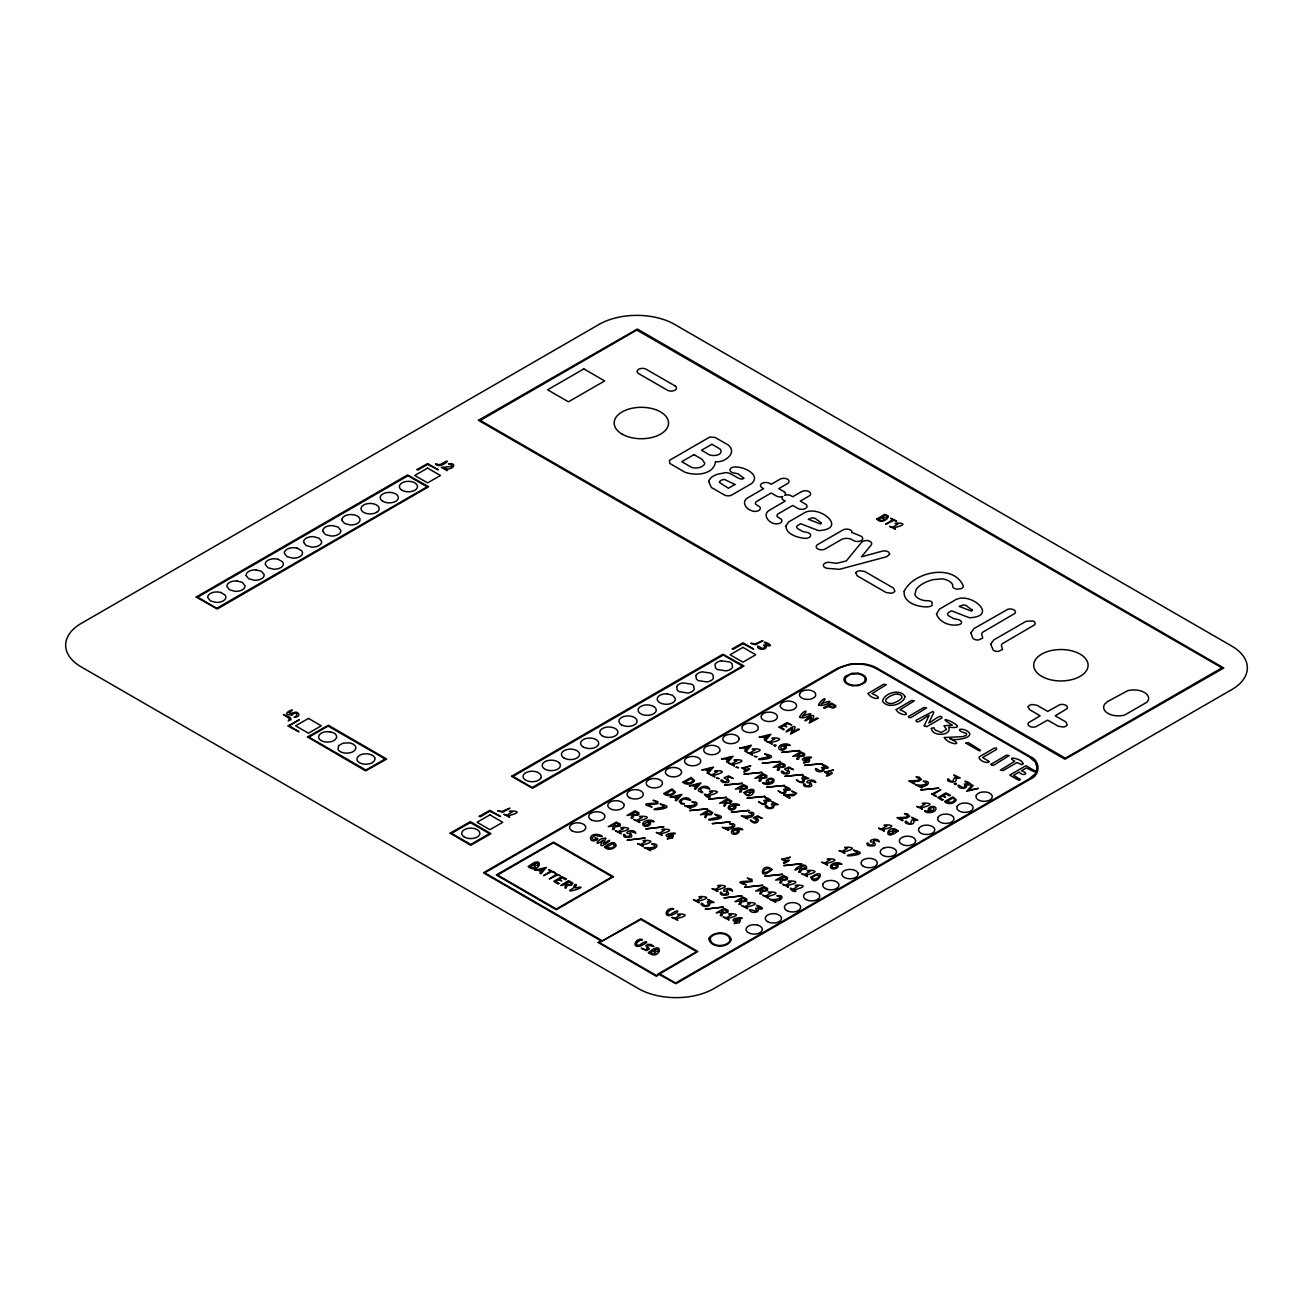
<?xml version="1.0" encoding="UTF-8"?>
<svg xmlns="http://www.w3.org/2000/svg" width="1313" height="1313" viewBox="0 0 1313 1313"><rect width="100%" height="100%" fill="white"/><g stroke="black" fill="none" stroke-linecap="round" stroke-linejoin="round"><path stroke-width="1.5" d="M676.671 686.584L677.213 690.162L679.067 691.672L687.831 693.034A9.06 5.236 0 0 0 694.232 689.325L693.707 685.763L691.853 684.237L683.088 682.891A9.06 5.236 0 0 0 676.72 686.617M780.299 706.181L780.562 704.556A8.157 4.71 0 0 1 786.339 701.224L789.146 701.076A8.157 4.71 0 0 1 796.564 705.36L796.318 706.985A8.157 4.71 0 0 1 790.541 710.317L787.718 710.464A8.157 4.71 0 0 1 780.316 706.181M739.088 738.546L738.825 740.187A8.124 4.694 0 0 1 730.258 743.65A8.124 4.694 0 0 1 722.872 739.383A8.124 4.694 0 0 1 728.879 734.443L731.653 734.262A8.124 4.694 0 0 1 739.071 738.562M801.554 491.653L792.757 496.741L791.132 495.805A5.334 3.086 0 0 0 785.978 495.001L784.764 495.329L785.322 494.64A5.334 3.086 0 0 0 783.943 491.653M721.411 660.767L730.176 662.113L732.03 663.639L732.556 667.201A9.06 5.236 0 0 1 726.155 670.894L717.39 669.548L715.536 668.022L714.994 664.46A9.06 5.236 0 0 1 721.461 660.784M330.006 731.801C325.903 731.341 320.159 731.965 318.567 736.429L318.846 738.234A9.06 5.236 0 0 0 325.263 741.943C329.35 742.403 335.094 741.779 336.686 737.315L336.407 735.51A9.06 5.236 0 0 0 329.957 731.833M857.963 673.208L852.17 673.224L845.391 676.261A11.144 6.434 0 0 0 852.35 685.681M852.285 685.714L858.095 685.698L864.857 682.662A11.144 6.434 0 0 0 858.013 673.241M255.887 569.826L261.517 571.336L264.192 574.618A9.06 5.236 0 0 1 254.361 580.28L248.748 578.77L246.073 575.504M236.734 580.888L242.347 582.398L245.022 585.68A9.06 5.236 0 0 1 235.208 591.342L229.578 589.832L226.903 586.566A9.06 5.236 0 0 1 236.783 580.92M667.053 693.789L672.683 695.299L675.358 698.582A9.076 5.236 0 0 1 666.561 704.277A9.076 5.236 0 0 1 657.222 698.877A9.076 5.236 0 0 1 667.086 693.806M783.943 491.653L778.74 488.649L787.537 483.561A5.334 3.086 0 0 0 787.537 479.212A5.334 3.086 0 0 0 780.004 479.212L771.191 484.3L769.582 483.365A5.334 3.086 0 0 0 762.032 483.365A5.334 3.086 0 0 0 762.032 487.714L763.657 488.649L747.671 497.873C741.09 501.582 745.981 509.099 751.249 510.527A5.334 3.086 0 0 0 758.799 510.527A5.334 3.086 0 0 0 758.799 506.178L756.091 504.619L755.27 503.174L756.091 501.714L771.191 492.999L776.41 496.019A5.334 3.086 0 0 0 781.563 496.806L782.778 496.478L782.203 497.184A5.334 3.086 0 0 0 783.582 500.155L785.207 501.09L769.221 510.33C762.246 514.483 768.433 522.689 774.325 523.592A5.334 3.086 0 0 0 780.956 522.558A5.334 3.086 0 0 0 780.365 518.619L777.657 517.059L776.82 515.615L777.657 514.171L792.757 505.456L797.959 508.459A5.334 3.086 0 0 0 805.509 508.459A5.334 3.086 0 0 0 805.509 504.11L800.29 501.09L809.103 496.019A5.334 3.086 0 0 0 809.087 491.653A5.334 3.086 0 0 0 801.554 491.653M341.889 520.178L344.548 523.46L350.177 524.97A9.06 5.236 0 0 0 360.025 519.915A9.06 5.236 0 0 0 350.702 514.532A9.06 5.236 0 0 0 341.938 520.211M322.719 531.24L325.394 534.522L331.007 536.032A9.06 5.236 0 0 0 340.838 530.37L338.163 527.087L332.55 525.577A9.06 5.236 0 0 0 322.785 531.273M303.566 542.302L306.224 545.584L311.854 547.094A9.06 5.236 0 0 0 321.669 541.432L319.01 538.149L313.38 536.64A9.06 5.236 0 0 0 303.615 542.335M374.73 757.634L375.009 759.439C373.417 763.903 367.673 764.527 363.586 764.068A9.06 5.236 0 0 1 357.169 760.358L356.89 758.553C358.482 754.089 364.226 753.465 368.329 753.925A9.06 5.236 0 0 1 374.681 757.65M649.196 823.579L646.177 825.335A2.708 1.559 0 0 1 643.977 824.055L646.981 822.315A2.708 1.559 0 0 1 649.295 823.546M540.825 777.821A9.043 5.219 0 0 0 535.901 771.716A9.043 5.219 0 0 0 524.675 773.488A9.043 5.219 0 0 0 525.758 780.185A9.06 5.236 0 0 0 534.522 781.53A9.06 5.236 0 0 0 540.94 777.838M246.122 575.537A9.06 5.236 0 0 1 255.953 569.858M823.005 883.912A8.124 4.694 0 0 0 827.403 889.393A8.124 4.694 0 0 0 837.513 887.834A8.124 4.694 0 0 0 836.594 881.827A8.124 4.694 0 0 0 828.716 880.596A8.124 4.694 0 0 0 822.956 883.912M653.513 706.361A9.06 5.236 0 0 1 655.926 711.433A9.06 5.236 0 0 1 649.492 715.158A9.043 5.219 0 0 1 638.955 712.319A9.043 5.219 0 0 1 641.959 705.836A9.043 5.219 0 0 1 653.546 706.427M904.165 591.326C902.901 602.765 918.197 607.23 927.47 606.836A5.334 3.069 0 0 0 932.082 605.309L932.082 602.224A5.334 3.069 0 0 0 927.47 600.681L925.14 600.681A14.476 8.354 0 0 1 914.833 594.74L916.179 589.504A31.922 18.431 0 0 1 933.297 579.607L942.373 578.836A14.476 8.354 0 0 1 952.68 584.794L952.664 586.14A5.334 3.069 0 0 0 957.095 589.16L960.673 588.798A5.334 3.069 0 0 0 963.332 586.14C953.993 563.244 913.569 571.483 904.165 591.326M954.682 799.272L954.387 800.421A6.532 3.775 0 0 1 950.825 802.473L946.558 801.652L952.959 797.959L954.682 799.272M905.1 696.497C903.311 704.589 887.342 709.348 882.5 701.06C884.289 692.985 900.258 688.225 905.1 696.497M931.36 728.436C932.049 736.921 952.319 736.051 948.708 727.156C976.002 730.438 927.635 710.349 952.319 725.17L943.981 725.777L946.443 729.536L941.323 732.506L935.069 730.012L933.756 727.648L931.36 728.436M448.521 463.702L452.197 465.278A1.986 1.149 0 0 1 452.197 466.443L441.349 467.395L446.994 470.661L447.52 470.021L444.04 467.986C451.245 471.925 459.271 462.652 448.521 463.702M764.937 646.669C762.722 651.051 759.948 645.963 757.568 646.078C756.945 650.493 767.941 650.395 766.053 645.733C779.545 647.211 755.812 637.757 767.859 644.749L763.641 645.077L764.937 646.669M785.125 747.343C779.791 753.104 779.019 742.649 785.125 747.343M822.841 769.123C820.625 773.505 817.851 768.433 815.488 768.548C814.848 772.947 825.877 772.865 823.957 768.203C837.399 769.681 813.732 760.211 825.779 767.202L821.544 767.547L822.841 769.123M908.071 815.882L906.167 817.211L896.943 817.72L902.605 820.822L903.131 820.182L899.668 818.147L906.725 818.097L909.679 816.226L907.217 813.797L904.411 813.584L908.071 815.882M919.839 779.118L917.935 780.447L908.694 780.956L914.373 784.058L914.898 783.418L911.435 781.383L918.476 781.333L921.431 779.462L918.969 777.017L915.998 776.951L919.839 779.118M929.571 808.972C934.626 814.257 935.923 803.704 929.571 808.972M965.498 785.716C963.266 790.328 960.328 784.583 957.998 785.272C958.047 789.638 968.387 789.326 966.614 784.797C980.023 786.339 956.455 776.689 968.436 783.795L964.202 784.124L965.498 785.716M936.514 614.057C939.452 623.117 952.893 627.466 960.903 623.905A5.334 3.086 0 0 0 957.899 619.506L953.698 618.702L948.298 615.584L947.461 614.139L948.298 612.695L951.498 610.84L969.421 617.734C999.964 616.552 969.355 590.013 954.239 600.55L939.452 609.117L936.514 614.057M944.31 737.529C948.101 744.816 966.516 746.161 949.759 738.497C953.369 741.861 980.909 737.053 964.694 729.749C955.766 727.763 959.59 732.178 966.04 733.097A4.005 2.314 0 0 1 966.056 735.411L962.757 736.642L944.31 737.529M796.991 759.012L798.468 759.324L799.436 756.551L804.508 755.861L804.623 753.744L800.667 751.824L792.74 756.403L797.992 755.73L796.991 759.012M868.139 693.527C871.816 700.584 886.784 699.599 871.996 693.592L886.357 684.647L883.682 684.237L868.188 693.362M896.155 709.693C899.832 716.767 914.8 715.782 900.012 709.775L914.39 700.83L911.714 700.42L896.205 709.545M715.503 461.651C713.977 475.093 694.692 475.979 684.795 472.155L669.827 463.456L669.367 460.387L709.66 437.114L714.978 437.393L728.272 444.992C737.922 453.083 724.152 463.079 715.503 461.651M647.703 948.626L645.75 949.742L641.22 948.183L646.587 950.645L649.295 948.954L647.506 946.197L648.195 945.212L653.956 946.624L651.15 944.457L647.44 944.392L645.898 945.852L647.703 948.626M750.051 793.38L748.623 794.759A1.953 1.132 0 0 1 746.621 794.759L745.177 793.38L746.621 792.248A2.002 1.149 0 0 1 748.623 792.248L750.051 793.38M892.758 829.947L894.186 831.342A2.002 1.149 0 0 0 896.205 831.342L895.121 829.455L892.758 829.947M576.226 884.699L575.061 887.883C594.592 884.289 558.993 895.843 573.272 888.261L574.766 884.502L576.226 884.699M598.121 942.455L656.418 976.33L659.077 974.41L675.949 983.7L1030.278 779.134C1040.569 775.146 1040.553 760.588 1030.245 756.616L876.871 668.071A27.655 15.969 0 0 0 864.512 663.968L850.2 663.968L837.858 668.087L483.43 872.784L601.535 941.175L598.121 942.455M612.547 829.274L614.008 829.586L614.976 826.813L620.048 826.107L620.163 824.006L616.289 822.086L608.28 826.665L613.548 825.992L612.547 829.274M631.258 818.032L632.718 818.344L633.687 815.57L638.758 814.881L638.873 812.763L635 810.843L626.99 815.439L632.259 814.749L631.258 818.032M720.443 915.522L721.92 915.834L722.872 913.06L727.96 912.371L728.059 910.254L724.185 908.333L716.176 912.929L721.444 912.24L720.443 915.522M739.646 791.772L741.123 792.084L742.091 789.31L747.179 788.604L747.278 786.487L743.388 784.567L735.395 789.162L740.663 788.473L739.646 791.772M739.153 904.296L740.63 904.608L741.582 901.834L746.67 901.128L746.769 899.011L742.895 897.091L734.886 901.686L740.155 900.997L739.153 904.296M759.193 780.841L760.67 781.153L761.638 778.379L766.71 777.673L766.825 775.556L762.935 773.636L754.942 778.232L760.194 777.542L759.193 780.841M759.932 893.726L761.409 894.038L762.361 891.264L767.449 890.559L767.547 888.441L763.674 886.538L755.664 891.117L760.933 890.427L759.932 893.726M777.444 769.943L778.921 770.255L779.889 767.481L784.977 766.792L785.076 764.675L781.12 762.771L773.193 767.35L778.461 766.661L777.444 769.943M779.84 882.746L781.317 883.058L782.285 880.284L787.357 879.595L787.472 877.478L783.598 875.558L775.589 880.137L780.841 879.464L779.84 882.746M798.928 872.16L800.405 872.472L801.373 869.698L806.445 869.009L806.559 866.892C802.916 859.917 788.046 874.983 798.993 868.336L799.929 868.878L798.928 872.16M613.466 876.723L556.236 909.745L496.265 874.95L553.495 842.076L613.466 876.723M1037.254 767.892L1035.235 773.751L1029.458 778.74L675.571 983.06L659.733 973.901L697.827 951.482L641.007 918.723L602.388 940.797L484.694 872.85L838.58 668.547C850.118 662.507 864.66 662.507 876.198 668.547L1029.458 757.027L1035.235 762.016L1037.254 767.892M750.954 643.354L755.664 644.716L762.902 640.662L755.123 643.846L750.954 643.354M766.464 741.336L772.208 744.225L770.518 742.715C794.07 737.102 762.853 737.266 774.637 739.022L769.385 742.058L766.464 741.336M764.888 753.941L769.27 756.797C737.676 762.213 788.818 758.832 764.888 753.941M779.052 727.189L783.631 729.831L784.156 729.191L780.956 727.304L783.779 725.679L786.75 726.86L784.911 725.022L787.373 723.611L791.755 724.989L787.029 722.527L779.052 727.189M802.604 775.72L806.231 778.133C796.384 776.951 807.003 779.988 801.504 781.645A1.953 1.132 0 0 1 799.502 781.645C789.934 775.113 804.902 788.719 804.426 779.134L808.824 778.412L802.604 775.72M808.627 761.95L803.474 762.951L805.624 761.376C792.609 756.977 825.106 755.336 804.508 759.423L806.756 760.719C810.974 757.913 809.612 760.769 808.627 761.95M915.916 784.944L922.136 787.882L918.624 785.519C925.813 789.458 933.838 780.201 923.088 781.251C931.787 784.14 921.496 785.781 915.916 784.944M911.698 817.359L915.325 819.772C908.498 816.949 913.815 828.848 906.036 821.019C901.375 823.563 916.179 826.829 913.52 820.773L917.935 820.182L911.698 817.359M924.221 725.794L926.683 726.713L941.995 717.899C941.815 712.516 930.901 722.774 928.898 722.839L933.806 712.434L932.919 711.433L916.014 720.328C916.211 725.712 927.109 715.454 929.112 715.372L924.221 725.794M916.868 806.494L922.596 809.366L920.922 807.856C944.457 802.259 913.241 802.407 925.041 804.163L919.789 807.2L916.868 806.494M924.762 811.057C927.076 814.454 937.564 812.156 935.841 807.758C932.788 803.786 923.712 809.793 930.966 811.319L924.894 810.909M931.721 794.07L936.546 796.646L933.625 794.184L940.814 789.72L931.721 794.07M944.654 801.537C947.494 804.951 954.174 803.884 956.291 799.994L952.893 796.843L944.654 801.537M954.026 775.146L957.653 777.575C951.219 775.064 955.716 786.438 948.117 778.757C944.359 782.023 958.392 784.206 955.848 778.576L960.263 777.969L954.026 775.146M299.052 719.918L289.303 725.81L298.954 731.817L287.81 725.925L299.052 719.918M965.908 743.142L979.367 750.905A1.674 0.968 0 0 0 980.499 750.248L968.584 742.731L965.908 743.142M1020.053 779.38L1020.004 779.709A1.674 0.968 0 0 1 1018.872 780.365L1009.73 775.08L1025.945 765.709L1035.104 770.994A1.674 0.968 0 0 1 1033.971 771.65L1026.356 767.908L1021.432 770.747C1030.656 773.734 1022.532 776.738 1019.183 772.06L1013.538 775.31L1020.053 779.38M1022.925 763.624L1022.876 763.953A1.674 0.968 0 0 1 1021.744 764.593L1017.017 762.525L1003.066 770.583L1000.391 770.157L1014.752 761.212C1004.314 755.517 1022.614 758.602 1022.925 763.624M497.906 810.876L502.633 812.238L509.871 808.184L502.091 811.368L497.906 810.876M504.011 814.405L509.756 817.277L508.082 815.767C531.486 810.072 500.368 810.416 512.201 812.074L506.949 815.11L504.011 814.405M548.801 869.698L550.607 871.061L543.533 875.689L551.739 871.717L554.66 872.423L548.801 869.698M554.546 873.014L556.351 874.376L549.277 879.004L557.483 875.032L560.405 875.738L554.546 873.014M558.993 883.468L557.844 883.928L553.823 881.318L561.866 876.641L566.461 878.955L565.394 879.579L562.145 877.74L559.683 879.152L561.718 880.875L558.55 879.808L555.744 881.433L558.993 883.468M595.216 838.055L596.299 839.007L594.395 839.992L592.13 838.695L592.409 837.546A6.663 3.841 0 0 1 595.971 835.495C611.809 839.499 592.245 829.373 590.522 837.973C590.243 844.522 603.307 837.973 595.216 838.055M604.554 847.18C607.394 850.594 614.09 849.527 616.191 845.638C614.812 839.237 607.23 844.719 604.686 847.033M615.42 830.899L621.164 833.771L619.49 832.261C643.058 826.534 611.76 826.944 623.609 828.569L618.357 831.605L615.42 830.899M634.13 819.657L639.874 822.529L638.2 821.019C661.768 815.291 630.47 815.701 642.32 817.343L637.068 820.362L634.13 819.657M635.673 833.049L631.241 831.638C627.22 832.36 637.708 838.301 626.006 837.267C623.478 837.891 622.395 832.885 624.89 834.74C626.662 839.614 634.409 833.213 627.056 833.312C625.349 830.735 635.361 829.061 635.673 833.049M637.691 843.75L643.436 846.622L641.762 845.112C665.346 839.401 634.015 839.778 645.881 841.436L640.629 844.456L637.691 843.75M644.519 847.689L650.739 850.627L647.227 848.28C654.432 852.219 662.441 842.946 651.691 843.996C660.406 846.885 650.083 848.526 644.519 847.689M656.402 832.524L662.146 835.396L660.472 833.886C683.892 828.142 652.758 828.552 664.591 830.193L659.339 833.23L656.402 832.524M660.324 804.032L664.706 806.871C633.112 812.304 684.204 808.939 660.324 804.032M663.82 793.594C666.659 797.007 673.356 795.941 675.456 792.051L672.075 788.9L663.935 793.446M648.441 952.582C659.963 962.183 665.675 938.27 648.441 952.582M672.338 837.989L667.185 838.974L669.335 837.415C656.303 833.082 688.849 831.227 668.235 835.462L670.467 836.758C674.669 833.936 673.323 836.791 672.338 837.989M682.908 782.138C685.747 785.551 692.443 784.485 694.544 780.595L691.163 777.444L683.023 781.99M684.664 805.624L690.868 808.562L687.372 806.198C694.577 810.154 702.586 800.864 691.82 801.931C700.551 804.82 690.228 806.445 684.664 805.624M672.043 917.426L677.787 920.298L676.113 918.788C699.534 913.06 668.399 913.454 680.232 915.112L674.98 918.132L672.043 917.426M709.118 774.096L714.863 776.968L713.189 775.458C736.856 769.369 705.475 770.37 717.308 771.781L712.056 774.801L709.118 774.096M693.51 899.93L699.255 902.802L697.564 901.292C721.149 895.564 689.834 895.975 701.684 897.616L696.448 900.636L693.51 899.93M709.988 796.942C707.428 799.387 700.83 791.378 707.034 795.087L712.286 792.051C700.338 790.672 731.899 789.441 708.167 795.727L709.988 796.942M714.83 814.339L719.212 817.178C687.651 822.644 738.759 819.328 714.83 814.339M728.666 763.165L734.41 766.037L732.736 764.527C756.551 758.537 724.858 759.341 736.839 760.851L731.604 763.871L728.666 763.165M712.22 888.688L717.948 891.56L716.274 890.066C739.695 884.305 708.577 884.749 720.394 886.373L715.142 889.41L712.22 888.688M722.38 827.403L728.6 830.341L725.088 827.978C732.802 832.212 739.925 822.119 729.552 823.858C738.759 826.468 727.107 828.372 722.38 827.403M732.966 778.33L728.518 776.919C724.891 777.706 734.673 783.877 723.053 782.466C718.326 780.447 722.15 778.133 723.988 781.695A1.953 1.132 0 0 0 725.991 781.695L727.779 780.103L724.12 777.805L728.584 775.835L732.966 778.33M741.96 767.941L745.193 770.124C738.874 776.114 756.534 765.824 746.326 769.484L744.077 768.187L750.691 765.856L741.96 767.941M723.315 917.147L729.076 920.019L727.386 918.509C750.806 912.814 719.672 913.159 731.505 914.833L726.253 917.853L723.447 916.999M739.449 805.23L733.212 805.132C740.45 806.642 731.439 812.649 728.387 808.71C726.581 804.311 736.708 802.079 739.449 805.23M746.916 752.283L752.661 755.156L750.987 753.646C774.703 747.901 743.092 748.344 755.106 749.953L749.854 752.989L746.916 752.283M741.468 815.947L747.688 818.885L744.176 816.522C751.889 820.756 759.012 810.663 748.64 812.419C757.847 815.012 746.194 816.916 741.468 815.947M732.457 890.854L728.026 889.443C724.005 890.165 734.509 896.09 722.807 895.056C720.263 895.696 719.179 890.674 721.69 892.545C723.447 897.419 731.193 891.018 723.84 891.117C722.134 888.524 732.145 886.849 732.457 890.854M742.633 829.553L736.396 829.439C743.634 830.965 734.624 836.955 731.571 833.033C729.765 828.634 739.892 826.402 742.633 829.553M739.268 922.629L734.098 923.613L736.265 922.038C723.233 917.705 755.763 915.867 735.149 920.085L737.397 921.381C741.582 918.575 740.253 921.431 739.268 922.629M742.026 905.904L747.786 908.777L746.096 907.267C769.697 901.571 738.349 901.933 750.215 903.59L744.963 906.626L742.026 905.904M762.787 782.876C765.134 786.274 775.589 783.976 773.866 779.577C770.813 775.606 761.753 781.629 769.008 783.139L762.787 782.876M764.084 800.438L765.495 802.145L763.706 803.474A1.953 1.132 0 0 1 761.704 803.474C752.267 797.007 767.071 810.498 766.628 800.963C779.938 802.538 756.452 792.806 768.45 799.962L764.084 800.438M762.082 818.311L757.634 816.899C752.283 817.966 760.391 818.459 758.093 821.183C753.793 827.19 746.161 815.718 753.088 821.675A1.953 1.132 0 0 0 755.09 821.675L756.879 820.083L753.219 817.786L757.699 815.816L762.082 818.311M755.681 908.399C759.571 914.537 750.068 907.956 749.592 910.122C750.921 913.667 759.8 913.224 758.225 908.908C771.552 910.451 748.065 900.816 760.046 907.923L755.681 908.399M771.995 801.685L775.622 804.098C765.807 802.62 777.083 806.74 770.124 807.774C768.007 808.874 766.037 803.195 765.184 806.313C766.513 809.842 775.392 809.415 773.817 805.099L778.232 804.508L771.995 801.685M762.804 895.335L768.548 898.207L766.874 896.713C790.459 891.018 759.127 891.363 770.994 893.021L765.742 896.057L762.804 895.335M783.631 789.507L785.043 791.214L783.254 792.543A1.953 1.132 0 0 1 781.251 792.543C771.519 786.077 786.766 799.551 786.159 790.016C799.601 791.591 775.95 781.892 787.981 789.031L783.746 789.359M789.95 745.357L783.713 745.259C790.968 746.769 781.941 752.759 778.888 748.837C777.132 744.438 787.258 742.239 789.95 745.357M783.992 795.104L789.638 798.37L790.163 797.73L786.7 795.694L793.741 795.645L796.663 793.216L791.673 791.066L794.841 792.986L794.841 794.152L783.992 795.104M769.631 899.29L775.852 902.228L772.339 899.865C779.873 903.984 787.34 894.137 776.804 895.745C786.011 898.355 774.391 900.258 769.631 899.29M793.397 769.566L788.949 768.154C785.338 768.958 795.104 775.113 783.484 773.702C778.757 771.699 782.581 769.385 784.419 772.947A1.953 1.132 0 0 0 786.421 772.947L788.21 771.355L784.55 769.057L789.015 767.071L793.397 769.566M781.695 859.26L784.928 861.459C778.609 867.45 796.269 857.159 786.06 860.803L783.812 859.506L790.426 857.176L781.695 859.26M782.729 884.371L788.473 887.243L786.782 885.733C810.219 879.989 779.085 880.399 790.902 882.041L785.666 885.077L782.729 884.371M795.793 891.084C793.282 893.529 786.717 885.487 792.839 889.229L798.091 886.193C786.077 884.601 817.72 884.109 793.971 889.869L795.793 891.084M801.816 873.785L807.561 876.657L805.87 875.147C829.471 869.452 798.123 869.797 809.99 871.455L804.754 874.491L801.816 873.785M815.668 782.433L811.237 781.022C807.232 781.76 817.704 787.685 806.001 786.635C803.474 787.275 802.391 782.269 804.902 784.124C806.658 789.015 814.405 782.597 807.052 782.696C805.64 780.07 815.127 778.478 815.668 782.433M824.662 772.044L827.896 774.243C821.561 780.217 839.237 769.943 829.028 773.587L826.78 772.29L833.378 769.96L824.662 772.044M821.807 862.247L827.551 865.103L825.877 863.609C849.298 857.865 818.163 858.275 829.997 859.917L824.745 862.953L821.807 862.247M839.237 850.611L844.965 853.483L843.291 851.973C866.892 846.278 835.544 846.622 847.41 848.296L842.158 851.316L839.237 850.611M841.699 864.184L835.462 864.069C842.7 865.595 833.689 871.586 830.637 867.663C828.864 863.265 839.023 861.049 841.699 864.184M853.598 850.2L857.98 853.056C826.402 858.472 877.494 855.108 853.598 850.2M878.61 828.306L884.355 831.178L882.681 829.668C906.265 823.973 874.934 824.318 886.8 825.992L881.548 829.012L878.725 828.158M879.119 841.633L874.688 840.222C870.667 840.944 881.171 846.885 869.469 845.835C866.925 846.475 865.841 841.452 868.353 843.323C870.109 848.198 877.855 841.797 870.503 841.896C868.796 839.302 878.807 837.628 879.119 841.633M942.997 799.748L941.634 800.109L937.827 797.598L945.803 792.937L950.464 795.235L949.397 795.859L946.148 794.02L943.686 795.432L945.524 797.27L942.553 796.088L939.731 797.713L942.997 799.748M890.838 518.356L892.627 519.718L885.569 524.347L893.759 520.375L896.697 521.08L890.838 518.356M1028.161 706.689L1029.54 709.66L1040.142 715.782L1028.473 722.774A5.334 3.086 0 0 0 1029.54 726.253A5.334 3.086 0 0 0 1035.563 726.86L1047.676 720.131L1058.278 726.253L1063.432 727.041A5.367 3.102 0 0 0 1067.206 724.874L1065.828 721.904L1055.225 715.782L1066.878 708.79A5.334 3.086 0 0 0 1065.828 705.294A5.334 3.086 0 0 0 1059.788 704.687L1047.676 711.416L1037.073 705.294L1031.92 704.507A5.367 3.102 0 0 0 1028.161 706.689M283.46 714.6L289.549 718.769L288.253 721.001L291.109 719.655L290.271 717.571L283.592 714.453M478.424 420.308L1064.925 759.242L1223.798 667.989L637.33 329.021L478.424 420.308M416.976 469.545L418.01 469.956L427.595 464.425L438.247 469.791L427.644 463.538L416.976 469.545M435.588 464.08C440.315 470.202 455.939 454.889 440.922 464.228A2.56 1.477 0 0 1 437.557 464.228L435.588 464.08M479.294 816.341L480.328 816.752L489.913 811.221L500.565 816.588L489.962 810.334L479.294 816.341M876.821 518.98C880.301 523.953 888.245 519.882 888.392 516.025L884.798 514.335L876.821 518.98M889.754 526.447L895.499 529.32L893.825 527.81C917.311 522.082 886.226 522.476 897.944 524.133L892.692 527.153L889.754 526.447M695.841 675.522L696.382 679.084L698.221 680.61L706.985 681.956A9.06 5.236 0 0 0 713.402 678.263L712.861 674.701L711.006 673.175L702.242 671.829A9.06 5.236 0 0 0 695.89 675.555M742.222 726.68L741.976 728.305A8.157 4.71 0 0 0 749.395 732.588L752.218 732.441A8.157 4.71 0 0 0 757.995 729.109L758.241 727.484A8.157 4.71 0 0 0 750.823 723.217L748 723.348A8.157 4.71 0 0 0 742.239 726.68M761.392 715.618L761.146 717.243A8.157 4.71 0 0 0 768.565 721.526L771.388 721.379A8.157 4.71 0 0 0 777.148 718.047L777.411 716.422A8.157 4.71 0 0 0 769.992 712.155L767.169 712.286A8.157 4.71 0 0 0 761.409 715.618M799.715 693.494L799.469 695.119A8.157 4.71 0 0 0 806.888 699.402L809.711 699.255A8.157 4.71 0 0 0 815.471 695.923L815.734 694.298A8.157 4.71 0 0 0 808.316 690.014L805.493 690.162A8.157 4.71 0 0 0 799.732 693.494M918.772 828.601L918.509 830.226A8.157 4.71 0 0 0 925.944 834.51L928.751 834.362A8.157 4.71 0 0 0 934.528 831.031L934.774 829.406A8.157 4.71 0 0 0 927.355 825.138L924.533 825.27A8.157 4.71 0 0 0 918.772 828.601M937.925 817.539L937.679 819.164A8.157 4.71 0 0 0 945.097 823.448L947.92 823.3A8.157 4.71 0 0 0 953.681 819.969L953.944 818.344A8.157 4.71 0 0 0 946.525 814.076L943.702 814.208A8.157 4.71 0 0 0 937.942 817.539M957.095 806.477L956.832 808.102A8.157 4.71 0 0 0 964.267 812.386L967.074 812.238A8.157 4.71 0 0 0 972.851 808.906L973.097 807.282A8.157 4.71 0 0 0 965.695 803.014L962.856 803.146A8.157 4.71 0 0 0 957.095 806.477M976.248 795.415L976.002 797.04A8.157 4.71 0 0 0 983.421 801.324L986.244 801.176A8.157 4.71 0 0 0 992.021 797.844L992.267 796.22A8.157 4.71 0 0 0 984.848 791.936L982.026 792.084A8.157 4.71 0 0 0 976.265 795.415M855.863 572.895L857.241 575.865L885.98 592.458L891.133 593.263A5.285 3.053 0 0 0 894.892 591.08L893.513 588.109L864.775 571.516L859.638 570.712A5.285 3.053 0 0 0 855.863 572.895M915.621 840.468L915.358 842.109A8.124 4.694 0 0 1 909.614 845.424A8.124 4.694 0 0 1 901.736 844.21A8.124 4.694 0 0 1 899.602 839.664A8.124 4.694 0 0 1 905.412 836.365L908.186 836.184A8.124 4.694 0 0 1 915.604 840.484M989.165 761.556C987.048 764.543 977.594 759.718 979.252 756.83L994.335 748.115L996.386 748.016L996.6 749.428L982.649 757.486L989.165 761.556M732.326 648.819L733.36 649.229L742.945 643.698L753.596 649.065L742.994 642.812L732.326 648.819M528.318 866.596C539.824 876.198 545.584 852.285 528.318 866.596M651.839 807.003C639.644 803.851 647.916 803.392 656.434 803.277A2.035 1.182 0 0 0 656.434 802.112L653.037 800.257L657.731 801.554L657.911 803.671L648.294 804.82L651.839 807.003M654.022 821.61L647.801 821.495C655.039 823.005 646.029 829.012 642.96 825.089C641.187 820.691 651.346 818.475 654.022 821.61M707.871 899.52L711.498 901.933C701.7 900.455 712.959 904.591 706 905.609C703.883 906.692 701.913 901.03 701.06 904.148C702.406 907.677 711.269 907.25 709.693 902.934L714.108 902.343L707.871 899.52M746.063 884.847C733.59 881.515 742.403 881.384 750.675 881.105A2.035 1.182 0 0 0 750.675 879.94L747.261 878.102L751.955 879.398L752.136 881.499L742.534 882.648L746.063 884.847M709.25 937.859L708.889 939.534C711.58 948.363 728.715 948.347 731.292 939.452C728.502 930.95 713.96 931.032 709.25 937.859M710.3 937.991C709.611 947.133 725.859 947.559 729.864 941.011C730.553 931.853 714.305 931.426 710.3 937.991M845.342 677.951L845.342 680.971A10.143 5.859 0 0 0 852.498 685.107C857.159 685.944 866.317 684.336 864.922 677.951A10.143 5.859 0 0 0 857.766 673.815L850.069 674.406L845.342 677.951M645.011 838.055L627.302 840.107L645.011 838.055M663.721 826.813L646.012 828.864L663.721 826.813M723.102 907.086L705.393 909.138L723.102 907.086M741.796 895.86L724.103 897.895L741.796 895.86M762.574 885.29L744.816 887.178L762.574 885.29M782.499 874.31L764.724 876.198L782.499 874.31M801.587 863.724L783.812 865.612L801.587 863.724M920.955 789.884L938.68 788.161L920.955 789.884M970.914 632.866L972.703 637.921A5.334 3.069 0 0 0 978.546 639.989L982.715 638.085L981.599 633.834L982.419 632.39L1014.933 613.368A5.334 3.086 0 0 0 1013.866 609.872A5.334 3.086 0 0 0 1007.842 609.265L973.983 628.55L970.914 632.866M990.659 644.273L993.35 650.28A5.318 3.069 0 0 0 998.307 651.396L1002.476 649.492L1001.343 645.241L1002.18 643.797L1034.693 624.775A5.334 3.086 0 0 0 1032.921 620.951L1026.077 621.295L993.744 639.956L990.659 644.273M708.659 481.461L711.334 487.451L723.709 494.558A5.334 3.086 0 0 0 731.85 494.968L751.61 483.561C761.146 475.076 744.783 467.247 736.954 467.067A5.334 3.086 0 0 0 730.209 469.004A5.334 3.086 0 0 0 733.59 472.91L737.775 473.714L744.011 478.277C739.006 482.232 730.405 469.627 722.807 473.287C717.423 473.895 710.645 475.683 708.659 481.461M785.896 526.053C786.224 534.128 796.696 537.296 803.638 538.232A5.334 3.086 0 0 0 810.384 536.295A5.334 3.086 0 0 0 807.003 532.389L802.817 531.584L797.418 528.466L796.581 527.022L797.418 525.577L800.618 523.723L818.524 530.616C849.38 529.123 818.212 503.076 803.343 513.432L788.571 522L785.896 526.053M690.54 800.356L684.68 798.911A6.663 3.841 0 0 0 681.135 800.963L681.414 802.768L684.418 803.95L681.119 803.868L679.231 801.39C681.102 797.648 688.718 795.99 690.54 800.356M689.702 810.581L707.428 808.841L689.702 810.581M709.627 788.9L703.768 787.455A6.663 3.841 0 0 0 700.223 789.507C703.013 792.428 704.818 794.283 698.401 790.968L698.319 789.934C700.19 786.192 707.805 784.534 709.627 788.9M708.79 799.125L726.516 797.385L708.79 799.125M718.966 778.576L716.652 778.166L718.966 778.576M712.335 823.645L730.061 821.905L712.335 823.645M724.595 785.059L742.305 783.336L724.595 785.059M738.497 767.645L736.183 767.235L738.497 767.645M731.423 812.189L749.149 810.449L731.423 812.189M744.126 774.128L761.852 772.405L744.126 774.128M756.764 756.748L754.433 756.337L756.764 756.748M747.228 798.14L764.937 796.4L747.228 798.14M762.377 763.247L780.103 761.507L762.377 763.247M766.759 787.193L784.485 785.469L766.759 787.193M781.924 752.316L799.65 750.576L781.924 752.316M785.01 776.311L802.735 774.572L785.01 776.311M804.557 765.381L822.283 763.641L804.557 765.381M291.863 714.929C276.633 715.175 300.825 705.278 288.909 712.68C291.42 715.29 295.458 709.627 298.494 713.583C300.414 716.012 295.967 717.604 294.03 717.226C298.002 716.324 298.232 710.054 291.863 714.929M774.03 745.242C774.785 748.426 778.182 743.601 774.03 745.242M954.403 783.615C955.175 786.799 958.572 781.974 954.403 783.615M565.952 884.486L564.951 887.785L565.739 888.327L567.397 885.323L571.336 885.29L572.96 883.157L568.627 880.596L560.651 885.487L565.952 884.486M705.77 813.978L704.769 817.277L705.557 817.818L707.198 814.815L711.137 814.782L712.778 812.649L708.446 810.088L700.436 814.831L705.77 813.978M724.858 802.522L723.84 805.821L724.645 806.363L726.286 803.359L730.225 803.326L731.866 801.193L727.533 798.632L719.524 803.375L724.858 802.522M534.834 870.256L538.281 870.174L541.054 871.783L539.791 873.293L540.907 873.769L546.389 867.417L534.834 870.256M701.979 769.894L705.426 769.795L708.199 771.404L706.968 773.078L708.052 773.39L713.55 767.055L701.979 769.894M721.51 758.947L724.973 758.865L727.747 760.473L726.483 761.983L727.599 762.459L733.114 756.272L721.51 758.947M739.777 748.065L743.224 747.983L745.997 749.592L744.75 751.102L745.85 751.578L751.348 745.226L739.777 748.065M759.308 737.135L762.771 737.053L765.545 738.645L764.281 740.171L765.397 740.647L770.879 734.295L759.308 737.135M799.568 717.161C805.066 720.558 820.527 708.889 802.095 716.324C811.139 707.953 802.095 710.809 799.568 717.161M818.606 704.818C823.94 708.216 839.647 696.481 821.134 703.965C830.046 695.398 821.183 698.631 818.606 704.818M978.234 788.358L966.598 791.362L972.08 785.01L973.196 785.486L969.158 790.213L978.234 788.358M670.336 797.254L673.782 797.172L676.556 798.78L675.292 800.29L676.408 800.766L681.89 794.414L670.336 797.254M689.423 785.814L692.87 785.716L695.644 787.324L694.38 788.834L695.496 789.31L700.978 782.958L689.423 785.814M889.672 554.234L886.636 556.761L839.483 569.317L826.993 568.316A5.334 3.086 0 0 1 823.612 564.426A5.334 3.086 0 0 1 830.358 562.473L836.562 563.343L846.278 560.946L861.574 542.302A5.334 3.086 0 0 1 868.681 540.825A5.334 3.086 0 0 1 871.225 544.928L861.443 556.843L882.073 551.197A5.334 3.086 0 0 1 888.704 552.199L889.672 554.234M799.305 729.421L790.508 734.115L792.642 728.452C773.652 740.22 803.589 716.143 792.527 732.178L797.943 729.06L799.305 729.421M817.999 718.424L809.185 723.118L811.319 717.456C792.51 729.24 822.217 705.13 811.204 721.182L816.62 718.063L817.999 718.424M338.541 745.735L338.015 749.296A9.06 5.236 0 0 0 344.416 753.006C348.519 753.465 354.264 752.841 355.856 748.377L355.577 746.572A9.06 5.236 0 0 0 349.16 742.863L342.988 743.174L338.541 745.735M605.769 838.383L603.307 843.668C622.231 831.9 592.278 855.978 603.406 839.943C591.145 849.117 599.368 836.315 605.769 838.383M908.514 716.438L909.056 717.587L911.107 717.489L926.601 707.871L923.925 707.461L908.514 716.438M991.134 764.15L991.676 765.282L993.728 765.184L1009.221 755.582L1006.546 755.172L991.134 764.15M851.956 532.471L861.18 536.246A5.334 3.086 0 0 1 861.18 540.611A5.334 3.086 0 0 1 853.647 540.611L850.939 539.052A8.469 4.891 0 0 0 842.339 539.052L825.27 548.9A5.334 3.086 0 0 1 817.72 548.9A5.334 3.086 0 0 1 817.72 544.55L842.864 530.025A5.334 3.086 0 0 1 848.887 529.418A5.334 3.086 0 0 1 851.956 532.471M823.645 707.707L824.712 708.314L827.978 706.476L832.902 708.134L835.429 707.149L835.905 705.672L831.589 703.128L823.645 707.707M642.467 939.665C638.397 940.141 632.751 945.77 639.447 945.245C646.488 939.484 650.953 941.634 640.202 946.066C630.732 948.544 635.968 936.973 642.467 939.665M673.618 908.875C669.548 909.351 663.902 914.964 670.598 914.439C677.656 908.694 682.12 910.845 671.37 915.276C661.883 917.754 667.135 906.183 673.618 908.875M772.077 869.551C757.109 883.189 761.359 860.196 772.077 869.551M898.141 830.916C882.287 843.422 886.669 822.266 898.141 830.916M743.995 792.527C751.413 803.786 762.262 781.301 743.995 792.527M810.81 877.281C815.652 889.147 829.455 865.086 810.81 877.281M614.582 845.572L614.303 846.081A6.663 3.841 0 0 1 610.742 848.132L606.475 847.312L612.876 843.603L614.582 845.572M763.395 870.995L763.362 872.209L765.922 872.456A8.6 4.973 0 0 0 770.189 869.977L770.239 868.763L767.662 868.517A8.797 5.071 0 0 0 763.395 870.995M819.394 876.116L819.099 876.608A8.797 5.071 0 0 1 814.831 879.086L812.271 878.84L812.304 877.626A8.6 4.973 0 0 1 816.571 875.147L819.394 876.116M831.9 865.924C830.702 869.748 840.222 867.007 835.445 865.037A2.035 1.182 0 0 0 833.427 865.037L831.9 865.924M888.704 831.999L889.886 833.837L893.053 833.164A2.002 1.149 0 0 0 893.053 831.999L891.117 831.178L888.704 831.999M821.249 522.869L820.592 524.018L808.316 519.275L812.517 517.831L815.012 518.307L821.249 522.869M887.211 517.158L886.505 517.864A2.002 1.149 0 0 1 884.502 517.864L882.681 516.813L885.143 515.402L886.964 516.452A1.986 1.149 0 0 1 887.211 517.158M972.145 609.987L971.489 611.119L959.196 606.393L963.397 604.932L965.908 605.424L972.145 609.987M673.848 791.985L673.553 792.478A6.516 3.758 0 0 1 670.007 794.529L665.724 793.709L672.141 789.999L673.848 791.985M692.936 780.529L692.64 781.022A6.516 3.758 0 0 1 689.095 783.073L684.812 782.253L691.229 778.543L692.936 780.529M538.707 864.758L536.771 865.628L534.178 864.43L536.64 863.002L538.707 864.758M734.607 807.479L732.047 808.972L729.651 808.135A1.953 1.132 0 0 1 729.651 806.986L732.408 805.952L734.607 807.479M658.831 950.76L656.877 951.613L654.284 950.415L656.763 948.987L658.831 950.76M732.835 831.293L734 833.131A1.953 1.132 0 0 0 736.002 833.131C740.663 831.703 734.344 828.618 732.835 831.293M767.859 780.332L769.024 782.171A1.953 1.132 0 0 0 771.043 782.171C775.704 780.743 769.369 777.673 767.859 780.332M196.195 597.005L217.252 609.035L428.662 486.713L407.522 474.961L196.195 597.005M307.472 736.954L365.638 770.895L386.646 759.062L328.398 725.236L307.472 736.954M450.129 833.164L470.694 845.309L490.98 833.673L470.349 821.659L450.129 833.164M511.545 776.278L532.602 788.309L744.011 666.003L722.872 654.251L511.545 776.278M749.854 790.393C750.15 795.104 756.501 789.737 749.854 790.393M543.828 868.566L541.809 870.913L539.791 869.748L543.828 868.566M679.33 795.58L677.311 797.91L675.292 796.745L679.33 795.58M710.973 768.203L708.954 770.534L706.936 769.369L710.973 768.203M698.418 784.124L696.399 786.454L694.38 785.289L698.418 784.124M730.52 757.273L728.502 759.603L726.466 758.438L730.52 757.273M748.771 746.375L746.752 748.705L744.734 747.54L748.771 746.375M768.318 735.444L766.3 737.775L764.281 736.609L768.318 735.444M658.519 973.737L656.598 975.592L599.483 942.603L640.875 919.461L696.694 951.695L658.519 973.737M1107.942 701.372L1105.004 703.784A14.738 8.502 0 0 0 1107.942 713.386A14.738 8.502 0 0 0 1124.585 715.093L1147.234 702.012A14.738 8.502 0 0 0 1144.296 692.394A14.738 8.502 0 0 0 1127.654 690.704L1107.942 701.372M599.138 324.393L81.275 623.38A53.341 30.806 0 0 0 81.275 666.938L638.413 988.607A53.341 30.806 0 0 0 713.862 988.607L1231.725 689.62A53.341 30.806 0 0 0 1231.725 646.062L674.587 324.393A53.341 30.806 0 0 0 599.138 324.393M636.871 330.055L480.328 420.439L1065.385 758.208L1221.927 667.841L636.871 330.055M583.842 368.904L547.619 389.813L568.447 401.827L604.653 380.934L583.842 368.904M407.982 475.749L197.639 597.185L216.809 608.247L427.135 486.811L407.982 475.749M427.595 468.084L414.76 475.487L427.595 482.889L440.413 475.487L427.595 468.084M693.953 454.626L681.742 461.684L691.442 467.297A8.469 4.891 0 0 0 700.059 467.297A9.421 5.449 0 0 0 704.786 463.259L702.143 459.369L693.953 454.626M711.925 444.27L701.503 450.277L709.414 454.84A8.469 4.891 0 0 0 718.014 454.84A6.663 3.841 0 0 0 720.952 451.853A8.469 4.891 0 0 0 719.836 448.833L711.925 444.27M308.473 718.408L295.638 725.81L308.473 733.212L321.291 725.81L308.473 718.408M734.919 484.497L728.436 488.239L719.343 482.429A5.662 3.266 0 0 1 724.497 479.458L734.919 484.497M328.086 726.073L308.916 737.135L365.95 770.058L385.119 758.996L328.086 726.073M881.548 517.47L878.725 519.095L880.908 520.358A2.002 1.149 0 0 0 882.91 520.358A2.134 1.231 0 0 0 883.977 519.439L881.548 517.47M723.332 655.023L512.989 776.459L532.159 787.521L742.485 666.085L723.332 655.023M742.945 647.358L730.11 654.76L742.945 662.179L755.763 654.76L742.945 647.358M470.3 822.545L451.59 833.345L470.743 844.407L489.454 833.607L470.3 822.545M489.913 814.881L477.079 822.283L489.913 829.685L502.731 822.283L489.913 814.881M553.347 842.798L497.529 875.032L556.367 909.006L612.203 876.772L553.347 842.798M533.045 865.086L530.239 866.711L533.636 868.123A2.166 1.247 0 0 0 535.491 867.056L533.045 865.086M635.279 811.926L632.456 813.551L635.853 814.963A2.166 1.247 0 0 0 637.708 813.896L635.279 811.926M616.568 823.169L613.745 824.794L617.143 826.205A2.166 1.247 0 0 0 618.997 825.138L616.568 823.169M831.933 704.195L829.11 705.836L832.508 707.231A2.15 1.247 0 0 0 834.362 706.164L831.933 704.195M568.972 881.663L566.149 883.304L569.563 884.716A2.166 1.247 0 0 0 571.401 883.649L568.972 881.663M743.667 785.666L740.86 787.291L744.258 788.686A2.166 1.247 0 0 0 746.112 787.619L743.667 785.666M781.465 763.838L778.658 765.463L782.056 766.874A2.166 1.247 0 0 0 783.894 765.807L781.465 763.838M763.214 774.719L760.391 776.36L763.789 777.756A2.166 1.247 0 0 0 765.643 776.689L763.214 774.719M801.012 752.907L798.189 754.532L801.603 755.943A2.15 1.247 0 0 0 803.441 754.877L801.012 752.907M727.862 799.699L725.055 801.34L728.452 802.735A2.117 1.215 0 0 0 730.307 801.669L727.862 799.699M708.79 811.155L705.967 812.796L709.365 814.191A2.117 1.215 0 0 0 711.219 813.124L708.79 811.155M743.174 898.174L740.351 899.799L742.518 901.063A1.953 1.132 0 0 0 744.52 901.063A2.166 1.247 0 0 0 745.603 900.144L743.174 898.174M724.464 909.417L721.641 911.041L723.808 912.305A1.953 1.132 0 0 0 725.81 912.305A2.166 1.247 0 0 0 726.893 911.386L724.464 909.417M653.152 951.072L650.345 952.696L653.743 954.108A2.117 1.215 0 0 0 655.597 953.041L653.152 951.072M763.953 887.604L761.13 889.246L764.527 890.641A2.166 1.247 0 0 0 766.382 889.574L763.953 887.604M783.861 876.641L781.038 878.266L784.452 879.677A2.166 1.247 0 0 0 786.29 878.61L783.861 876.641M802.949 866.055L800.126 867.68L803.523 869.091A2.166 1.247 0 0 0 805.378 868.024L802.949 866.055M897.501 694.101L895.318 694.101A20.942 12.096 0 0 0 885.701 699.665L885.701 700.912A5.383 3.118 0 0 0 890.116 703.456L892.282 703.456A20.942 12.096 0 0 0 901.9 697.909L901.9 696.645A5.4 3.118 0 0 0 897.501 694.101M297.263 548.178L294.227 547.702A9.06 5.236 0 0 0 284.396 553.38L287.071 556.646L292.684 558.156A9.06 5.236 0 0 0 302.515 552.494L301.695 550.738L297.263 548.178M278.093 559.24L275.057 558.764A9.06 5.236 0 0 0 265.292 564.475L267.901 567.708L273.531 569.218A9.06 5.236 0 0 0 283.345 563.556L282.541 561.8L278.093 559.24M220.617 592.426L217.564 591.95A9.06 5.236 0 0 0 207.749 597.628L210.408 600.894L216.038 602.421A9.06 5.236 0 0 0 225.869 596.742L225.048 594.986L220.617 592.426M674.948 385.858L646.209 369.265A5.334 3.086 0 0 0 638.66 369.265A5.334 3.086 0 0 0 638.66 373.614L667.414 390.207A5.334 3.086 0 0 0 674.948 390.207A5.334 3.086 0 0 0 674.948 385.858M464.375 837.07A9.06 5.236 0 0 0 479.524 834.723A9.06 5.236 0 0 0 468.429 828.306A9.06 5.236 0 0 0 464.375 837.07M571.926 830.801A8.124 4.694 0 0 0 585.516 828.684A8.124 4.694 0 0 0 575.554 822.956A8.124 4.694 0 0 0 571.926 830.801M757.634 925.156A8.124 4.694 0 0 0 746.358 928.193A8.124 4.694 0 0 0 748.41 932.722A8.124 4.694 0 0 0 760.851 932.099A8.124 4.694 0 0 0 757.634 925.156M767.629 921.66A8.124 4.694 0 0 0 781.219 919.543A8.124 4.694 0 0 0 771.256 913.815A8.124 4.694 0 0 0 767.629 921.66M591.096 819.739A8.124 4.694 0 0 0 604.686 817.622A8.124 4.694 0 0 0 594.723 811.894A8.124 4.694 0 0 0 591.096 819.739M623.839 804.13A8.124 4.694 0 0 0 613.86 800.832A8.124 4.694 0 0 0 608.083 804.147A8.124 4.694 0 0 0 610.2 808.677A8.124 4.694 0 0 0 618.078 809.891A8.124 4.694 0 0 0 623.839 804.13M786.799 910.598A8.124 4.694 0 0 0 800.388 908.481A8.124 4.694 0 0 0 790.41 902.753A8.124 4.694 0 0 0 786.799 910.598M559.551 763.198A9.06 5.236 0 0 0 548.982 760.358A9.043 5.219 0 0 0 542.515 764.068A9.043 5.219 0 0 0 544.928 769.123A9.06 5.236 0 0 0 556.531 769.697A9.06 5.236 0 0 0 559.551 763.198M805.952 899.536A8.124 4.694 0 0 0 819.542 897.419A8.124 4.694 0 0 0 809.579 891.675A8.124 4.694 0 0 0 805.952 899.536M629.419 797.615A8.124 4.694 0 0 0 643.009 795.497A8.124 4.694 0 0 0 633.047 789.753A8.124 4.694 0 0 0 629.419 797.615M564.098 758.061A9.06 5.236 0 0 0 579.263 755.697A9.06 5.236 0 0 0 568.152 749.296A9.06 5.236 0 0 0 564.098 758.061M648.589 786.553A8.124 4.694 0 0 0 662.179 784.435A8.124 4.694 0 0 0 652.2 778.691A8.124 4.694 0 0 0 648.589 786.553M583.267 746.999A9.06 5.236 0 0 0 598.433 744.635A9.06 5.236 0 0 0 587.321 738.234A9.06 5.236 0 0 0 583.267 746.999M667.743 775.491A8.124 4.694 0 0 0 681.332 773.373A8.124 4.694 0 0 0 671.37 767.629A8.124 4.694 0 0 0 667.743 775.491M857.865 872.866A8.124 4.694 0 0 0 847.886 869.551A8.124 4.694 0 0 0 842.142 875.311A8.124 4.694 0 0 0 852.104 878.627A8.124 4.694 0 0 0 857.865 872.866M602.437 735.92A9.06 5.236 0 0 0 617.586 733.573A9.06 5.236 0 0 0 606.491 727.172A9.06 5.236 0 0 0 602.437 735.92M863.445 866.35A8.124 4.694 0 0 0 877.035 864.233A8.124 4.694 0 0 0 867.072 858.489A8.124 4.694 0 0 0 863.445 866.35M686.912 764.429A8.124 4.694 0 0 0 700.502 762.311A8.124 4.694 0 0 0 690.523 756.567A8.124 4.694 0 0 0 686.912 764.429M621.591 724.858A9.06 5.236 0 0 0 636.756 722.511A9.06 5.236 0 0 0 625.644 716.11A9.06 5.236 0 0 0 621.591 724.858M719.672 751.249A8.124 4.694 0 0 0 717.555 746.687A8.124 4.694 0 0 0 705.163 747.343A8.124 4.694 0 0 0 708.38 754.286A8.124 4.694 0 0 0 719.655 751.249M883.665 848.116A8.124 4.694 0 0 0 882.615 855.288A8.124 4.694 0 0 0 890.427 856.503A8.124 4.694 0 0 0 895.712 849.971A8.124 4.694 0 0 0 883.665 848.116M376.568 512.382A9.076 5.236 0 0 0 376.486 504.963A9.076 5.236 0 0 0 363.635 504.98A9.076 5.236 0 0 0 363.717 512.398A9.076 5.236 0 0 0 376.568 512.382M382.871 501.336A9.076 5.236 0 0 0 398.052 498.989A9.076 5.236 0 0 0 386.941 492.572A9.076 5.236 0 0 0 382.871 501.336M402.041 490.274A9.076 5.236 0 0 0 417.206 487.927A9.076 5.236 0 0 0 406.111 481.51A9.076 5.236 0 0 0 402.041 490.274M622.116 434.127A27.196 15.707 0 0 0 667.628 427.086A27.196 15.707 0 0 0 634.31 407.851A27.196 15.707 0 0 0 622.116 434.127M1041.669 676.343A27.196 15.707 0 0 0 1087.18 669.302A27.196 15.707 0 0 0 1053.863 650.066A27.196 15.707 0 0 0 1041.669 676.343"/></g></svg>
